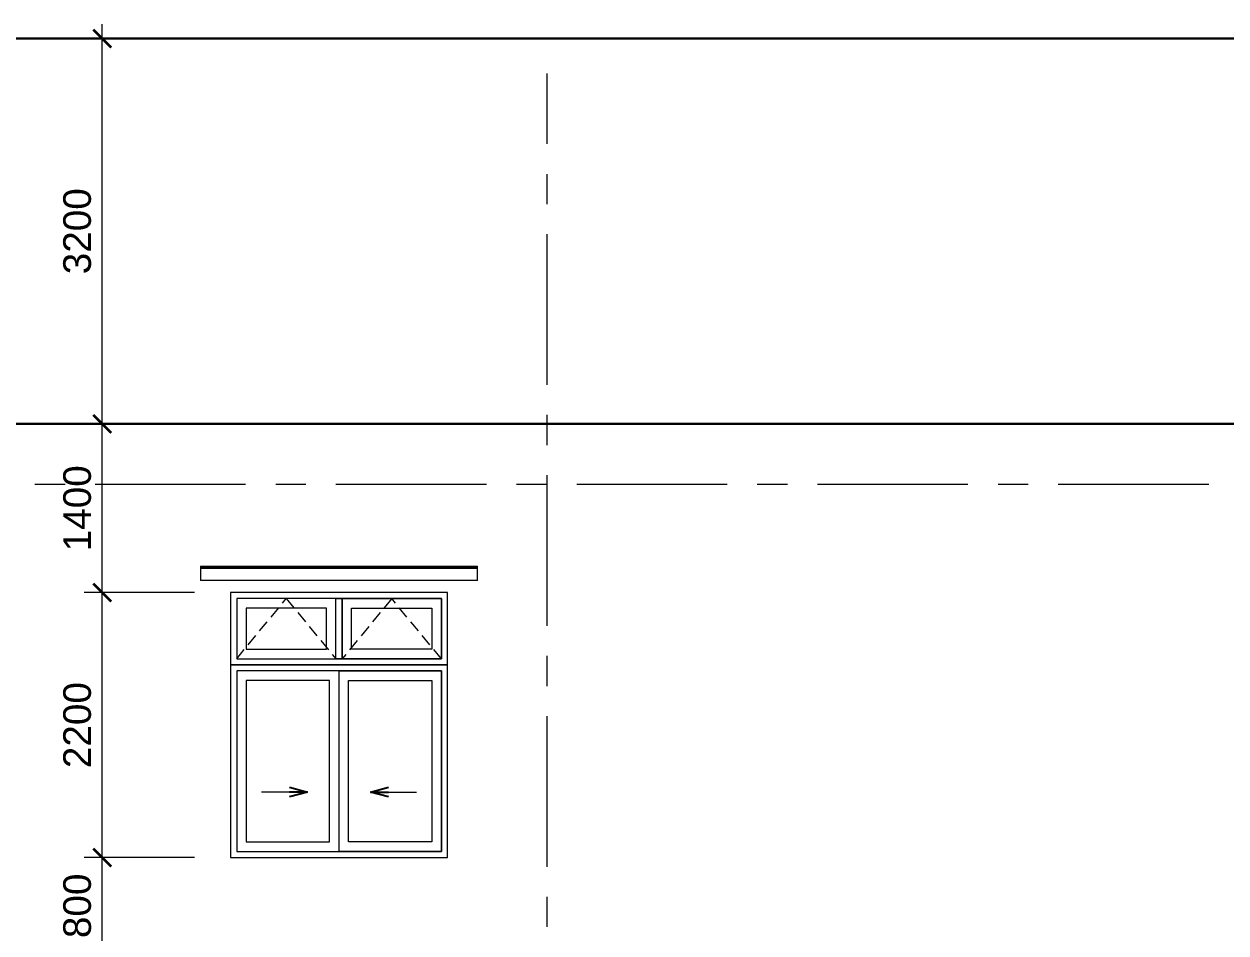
# Model space of a CAD drawing. Header units: millimetres. Extents: x 886808 to 1650903, y -1008069 to 230892.
# Drawn here: x 1019796 to 1029780, y -504522 to -496977 of the extents above; entities that cross this region are included whole.
import ezdxf

# ---------------------------------------------------------------- set-up
doc = ezdxf.new("R2010")
doc.units = ezdxf.units.MM
doc.linetypes.add('CENTER', pattern=[2, 1.25, -0.25, 0.25, -0.25])
doc.linetypes.add('DASHED', pattern=[0.75, 0.5, -0.25])
doc.layers.get('0').update_dxf_attribs({"lineweight": 0})
for name, color, linetype, lineweight in [('03- Net Cua- 153', 153, 'Continuous', 9), ('06- Dim- 250', 250, 'Continuous', 0), ('8l NET TO', 8, 'Continuous', 9), ('A-GLAZ', 151, 'Continuous', 5), ('A-Wall', 113, 'Continuous', 30), ('A_Dim', 8, 'Continuous', 5)]:
    doc.layers.add(name, color=color, linetype=linetype, lineweight=lineweight)
doc.styles.add('TIÊU ĐỀ', font='arial.ttf', dxfattribs={"height": 230})
doc.dimstyles.new('1-100', dxfattribs={"dimtxt": 230, "dimasz": 150, "dimexe": 150, "dimexo": 300, "dimgap": 90, "dimtad": 1, "dimdec": 0, "dimrnd": 5, "dimzin": 0, "dimtxsty": 'TIÊU ĐỀ', "dimblk": 'ARCHTICK', "dimcen": 100, "dimdle": 120, "dimclrd": 256, "dimclre": 256, "dimclrt": 2, "dimadec": 0, "dimazin": 0, "dimtfac": 1, "dimtdec": 0, "dimtix": 1, "dimtmove": 1, "dimatfit": 3, "dimldrblk": 'OPEN30', "dimfxl": 900, "dimtolj": 1, "dimtzin": 0, "dimlwd": 13, "dimlwe": 13, "dimarcsym": 1})

# ---------------------------------------------------------------- blocks, each defined once
blk = doc.blocks.new('_ArchTick')
at = {"color": 0, "linetype": 'ByBlock', "const_width": 0.15}
blk.add_lwpolyline([(-0.5, -0.5), (0.5, 0.5)], dxfattribs=at)
blk = doc.blocks.new('_Open30')
at = {"color": 0, "linetype": 'ByBlock', "lineweight": -2}
for p, q in [((-1, 0.268), (0, 0)), ((0, 0), (-1, -0.268)), ((0, 0), (-1, 0))]:
    blk.add_line(p, q, dxfattribs=at)
blk = doc.blocks.new('*D446')
at = {"layer": 'A_Dim', "lineweight": 13, "transparency": 16777216}
for p, q in [((1020446, -504817.1), (1020446, -503776.9)), ((1021212.5, -503896.9), (1020296, -503896.9)), ((1021212.5, -504697.1), (1020296, -504697.1))]:
    blk.add_line(p, q, dxfattribs=at)
at = {"layer": 'Defpoints', "color": 0, "transparency": 16777216}
for p in [(1020446, -503896.9), (1021512.5, -503896.9), (1021512.5, -504697.1)]:
    blk.add_point(p, dxfattribs=at)
at = {"layer": 'A_Dim', "lineweight": 13, "transparency": 16777216, "xscale": 150, "yscale": 150, "zscale": 150}
for p, rotation in [((1020446, -503896.9), 90), ((1020446, -504697.1), 270)]:
    blk.add_blockref('_ArchTick', p, dxfattribs=dict(at, rotation=rotation))
at = {"layer": 'A_Dim', "color": 2, "transparency": 16777216, "insert": (1020238.6, -504297), "char_height": 230, "attachment_point": 5, "rotation": 90, "style": 'TIÊU ĐỀ'}
blk.add_mtext('\\A1;800', dxfattribs=at)
blk = doc.blocks.new('*D447')
at = {"layer": 'A_Dim', "lineweight": 13, "transparency": 16777216}
for p, q in [((1020446, -504016.9), (1020446, -501576.9)), ((1021212.5, -501696.9), (1020296, -501696.9)), ((1021212.5, -503896.9), (1020296, -503896.9))]:
    blk.add_line(p, q, dxfattribs=at)
at = {"layer": 'Defpoints', "color": 0, "transparency": 16777216}
for p in [(1020446, -501696.9), (1021512.5, -501696.9), (1021512.5, -503896.9)]:
    blk.add_point(p, dxfattribs=at)
at = {"layer": 'A_Dim', "lineweight": 13, "transparency": 16777216, "xscale": 150, "yscale": 150, "zscale": 150}
for p, rotation in [((1020446, -501696.9), 90), ((1020446, -503896.9), 270)]:
    blk.add_blockref('_ArchTick', p, dxfattribs=dict(at, rotation=rotation))
at = {"layer": 'A_Dim', "color": 2, "transparency": 16777216, "insert": (1020238.6, -502796.9), "char_height": 230, "attachment_point": 5, "rotation": 90, "style": 'TIÊU ĐỀ'}
blk.add_mtext('\\A1;2200', dxfattribs=at)
blk = doc.blocks.new('*D448')
at = {"layer": 'A_Dim', "lineweight": 13, "transparency": 16777216}
for p, q in [((1020446, -501816.9), (1020446, -500177.1)), ((1021151.8, -500297.1), (1020296, -500297.1)), ((1021212.5, -501696.9), (1020296, -501696.9))]:
    blk.add_line(p, q, dxfattribs=at)
at = {"layer": 'Defpoints', "color": 0, "transparency": 16777216}
for p in [(1020446, -500297.1), (1021451.8, -500297.1), (1021512.5, -501696.9)]:
    blk.add_point(p, dxfattribs=at)
at = {"layer": 'A_Dim', "lineweight": 13, "transparency": 16777216, "xscale": 150, "yscale": 150, "zscale": 150}
for p, rotation in [((1020446, -500297.1), 90), ((1020446, -501696.9), 270)]:
    blk.add_blockref('_ArchTick', p, dxfattribs=dict(at, rotation=rotation))
at = {"layer": 'A_Dim', "color": 2, "transparency": 16777216, "insert": (1020238.6, -500997), "char_height": 230, "attachment_point": 5, "rotation": 90, "style": 'TIÊU ĐỀ'}
blk.add_mtext('\\A1;1400', dxfattribs=at)
blk = doc.blocks.new('*D1451')
at = {"layer": 'A_Dim', "lineweight": 13, "transparency": 16777216}
for p, q in [((1020446, -500417.1), (1020446, -496977.1)), ((1021707.2, -497097.1), (1020296, -497097.1)), ((1021151.8, -500297.1), (1020296, -500297.1))]:
    blk.add_line(p, q, dxfattribs=at)
at = {"layer": 'Defpoints', "color": 0, "transparency": 16777216}
for p in [(1020446, -497097.1), (1022007.2, -497097.1), (1021451.8, -500297.1)]:
    blk.add_point(p, dxfattribs=at)
at = {"layer": 'A_Dim', "lineweight": 13, "transparency": 16777216, "xscale": 150, "yscale": 150, "zscale": 150}
for p, rotation in [((1020446, -497097.1), 90), ((1020446, -500297.1), 270)]:
    blk.add_blockref('_ArchTick', p, dxfattribs=dict(at, rotation=rotation))
at = {"layer": 'A_Dim', "color": 2, "transparency": 16777216, "insert": (1020238.5, -498697.1), "char_height": 230, "attachment_point": 5, "rotation": 90, "style": 'TIÊU ĐỀ'}
blk.add_mtext('\\A1;3200', dxfattribs=at)

msp = doc.modelspace()

# ---------------------------------------------------------------- linework, layer by layer
at = {"layer": '03- Net Cua- 153', "linetype": 'Continuous', "transparency": 33554636}
for points in [[(1023312.5, -501696.9), (1021512.5, -501696.9), (1021512.5, -502296.9), (1023312.5, -502296.9)], [(1023262.5, -501746.9), (1021562.5, -501746.9), (1021562.5, -502246.9), (1023262.5, -502246.9)], [(1022387.5, -501746.9), (1021562.5, -501746.9), (1021562.5, -502246.9), (1022387.5, -502246.9)], [(1022387.5, -501746.9), (1022437.5, -501746.9), (1022437.5, -502246.9), (1022387.5, -502246.9)], [(1022437.5, -501746.9), (1023262.5, -501746.9), (1023262.5, -502246.9), (1022437.5, -502246.9)], [(1022307.5, -501826.9), (1021642.5, -501826.9), (1021642.5, -502166.9), (1022307.5, -502166.9)], [(1022517.5, -501826.9), (1023182.5, -501826.9), (1023182.5, -502166.9), (1022517.5, -502166.9)], [(1023312.5, -502296.9), (1021512.5, -502296.9), (1021512.5, -503896.9), (1023312.5, -503896.9)], [(1023262.5, -502346.9), (1021562.5, -502346.9), (1021562.5, -503846.9), (1023262.5, -503846.9)], [(1022412.5, -502346.9), (1021562.5, -502346.9), (1021562.5, -503846.9), (1022412.5, -503846.9)], [(1022412.5, -502346.9), (1023262.5, -502346.9), (1023262.5, -503846.9), (1022412.5, -503846.9)], [(1022332.5, -502426.9), (1021642.5, -502426.9), (1021642.5, -503766.9), (1022332.5, -503766.9)], [(1022492.5, -502426.9), (1023182.5, -502426.9), (1023182.5, -503766.9), (1022492.5, -503766.9)]]:
    msp.add_lwpolyline(points, close=True, dxfattribs=at)
at = {"layer": '06- Dim- 250', "linetype": 'DASHED', "ltscale": 200, "transparency": 33554636}
for points in [[(1021562.5, -502246.9), (1021975, -501746.9), (1022387.5, -502246.9)], [(1023262.5, -502246.9), (1022850, -501746.9), (1022437.5, -502246.9)]]:
    msp.add_lwpolyline(points, dxfattribs=at)
at = {"layer": '8l NET TO', "color": 251, "linetype": 'CENTER', "ltscale": 1000, "true_color": 0x636466, "transparency": 33554636}
for p, q in [((1012386.7, -497097.1), (1056226.2, -497097.1)), ((1024142.5, -515972.4), (1024142.5, -497387.9)), ((1012386.7, -500797.1), (1056226.2, -500797.1))]:
    msp.add_line(p, q, dxfattribs=at)
at = {"layer": 'A-GLAZ', "transparency": 33554636}
for p, q in [((1021262.5, -501476.9), (1021262.5, -501486.9)), ((1021262.5, -501476.9), (1023562.5, -501476.9)), ((1021262.5, -501486.9), (1021262.5, -501496.9)), ((1023562.5, -501486.9), (1021262.5, -501486.9)), ((1021262.5, -501496.9), (1021262.5, -501596.9)), ((1023562.5, -501496.9), (1021262.5, -501496.9)), ((1023562.5, -501486.9), (1023562.5, -501476.9)), ((1023562.5, -501496.9), (1023562.5, -501486.9)), ((1023562.5, -501596.9), (1023562.5, -501496.9)), ((1023562.5, -501596.9), (1021262.5, -501596.9))]:
    msp.add_line(p, q, dxfattribs=at)
at = {"layer": 'A-Wall', "transparency": 33554636}
for p, q in [((1047122.5, -497097.1), (1017217.5, -497097.1)), ((1047322.5, -500297.1), (1017217.5, -500297.1))]:
    msp.add_line(p, q, dxfattribs=at)
msp.add_lwpolyline([(1016892.5, -504497.1), (1016892.5, -500297.1), (1047322.5, -500297.1)], dxfattribs=at)
at = {"layer": 'A_Dim', "transparency": 33554636}
msp.add_lwpolyline([(1023312.5, -501696.9), (1021512.5, -501696.9), (1021512.5, -502296.9), (1023312.5, -502296.9)], close=True, dxfattribs=at)

# ---------------------------------------------------------------- dimensions: what is measured, and where the dimension line sits
for base, p1, p2, picture, middle in [((1020446, -497097.1), (1021451.8, -500297.1), (1022007.2, -497097.1), '*D1451', (1020238.5, -498697.1)), ((1020446, -500297.1), (1021512.5, -501696.9), (1021451.8, -500297.1), '*D448', (1020238.6, -500997)), ((1020446, -501696.9), (1021512.5, -503896.9), (1021512.5, -501696.9), '*D447', (1020238.6, -502796.9)), ((1020446, -503896.9), (1021512.5, -504697.1), (1021512.5, -503896.9), '*D446', (1020238.6, -504297))]:
    dim = msp.add_linear_dim(base=base, p1=p1, p2=p2, angle=90, dimstyle='1-100', dxfattribs=at)
    dim.commit()
    dim.dimension.update_dxf_attribs({"geometry": picture, "text_midpoint": middle})

# ---------------------------------------------------------------- leaders
for points in [[(1022151.7, -503352.7), (1021768.5, -503352.7)], [(1022673.4, -503352.7), (1023056.6, -503352.7)]]:
    msp.add_leader(points, dimstyle='1-100', override={"dimscale": 0, "dimtad": 0}, dxfattribs=at)

doc.saveas('drawing.dxf')
